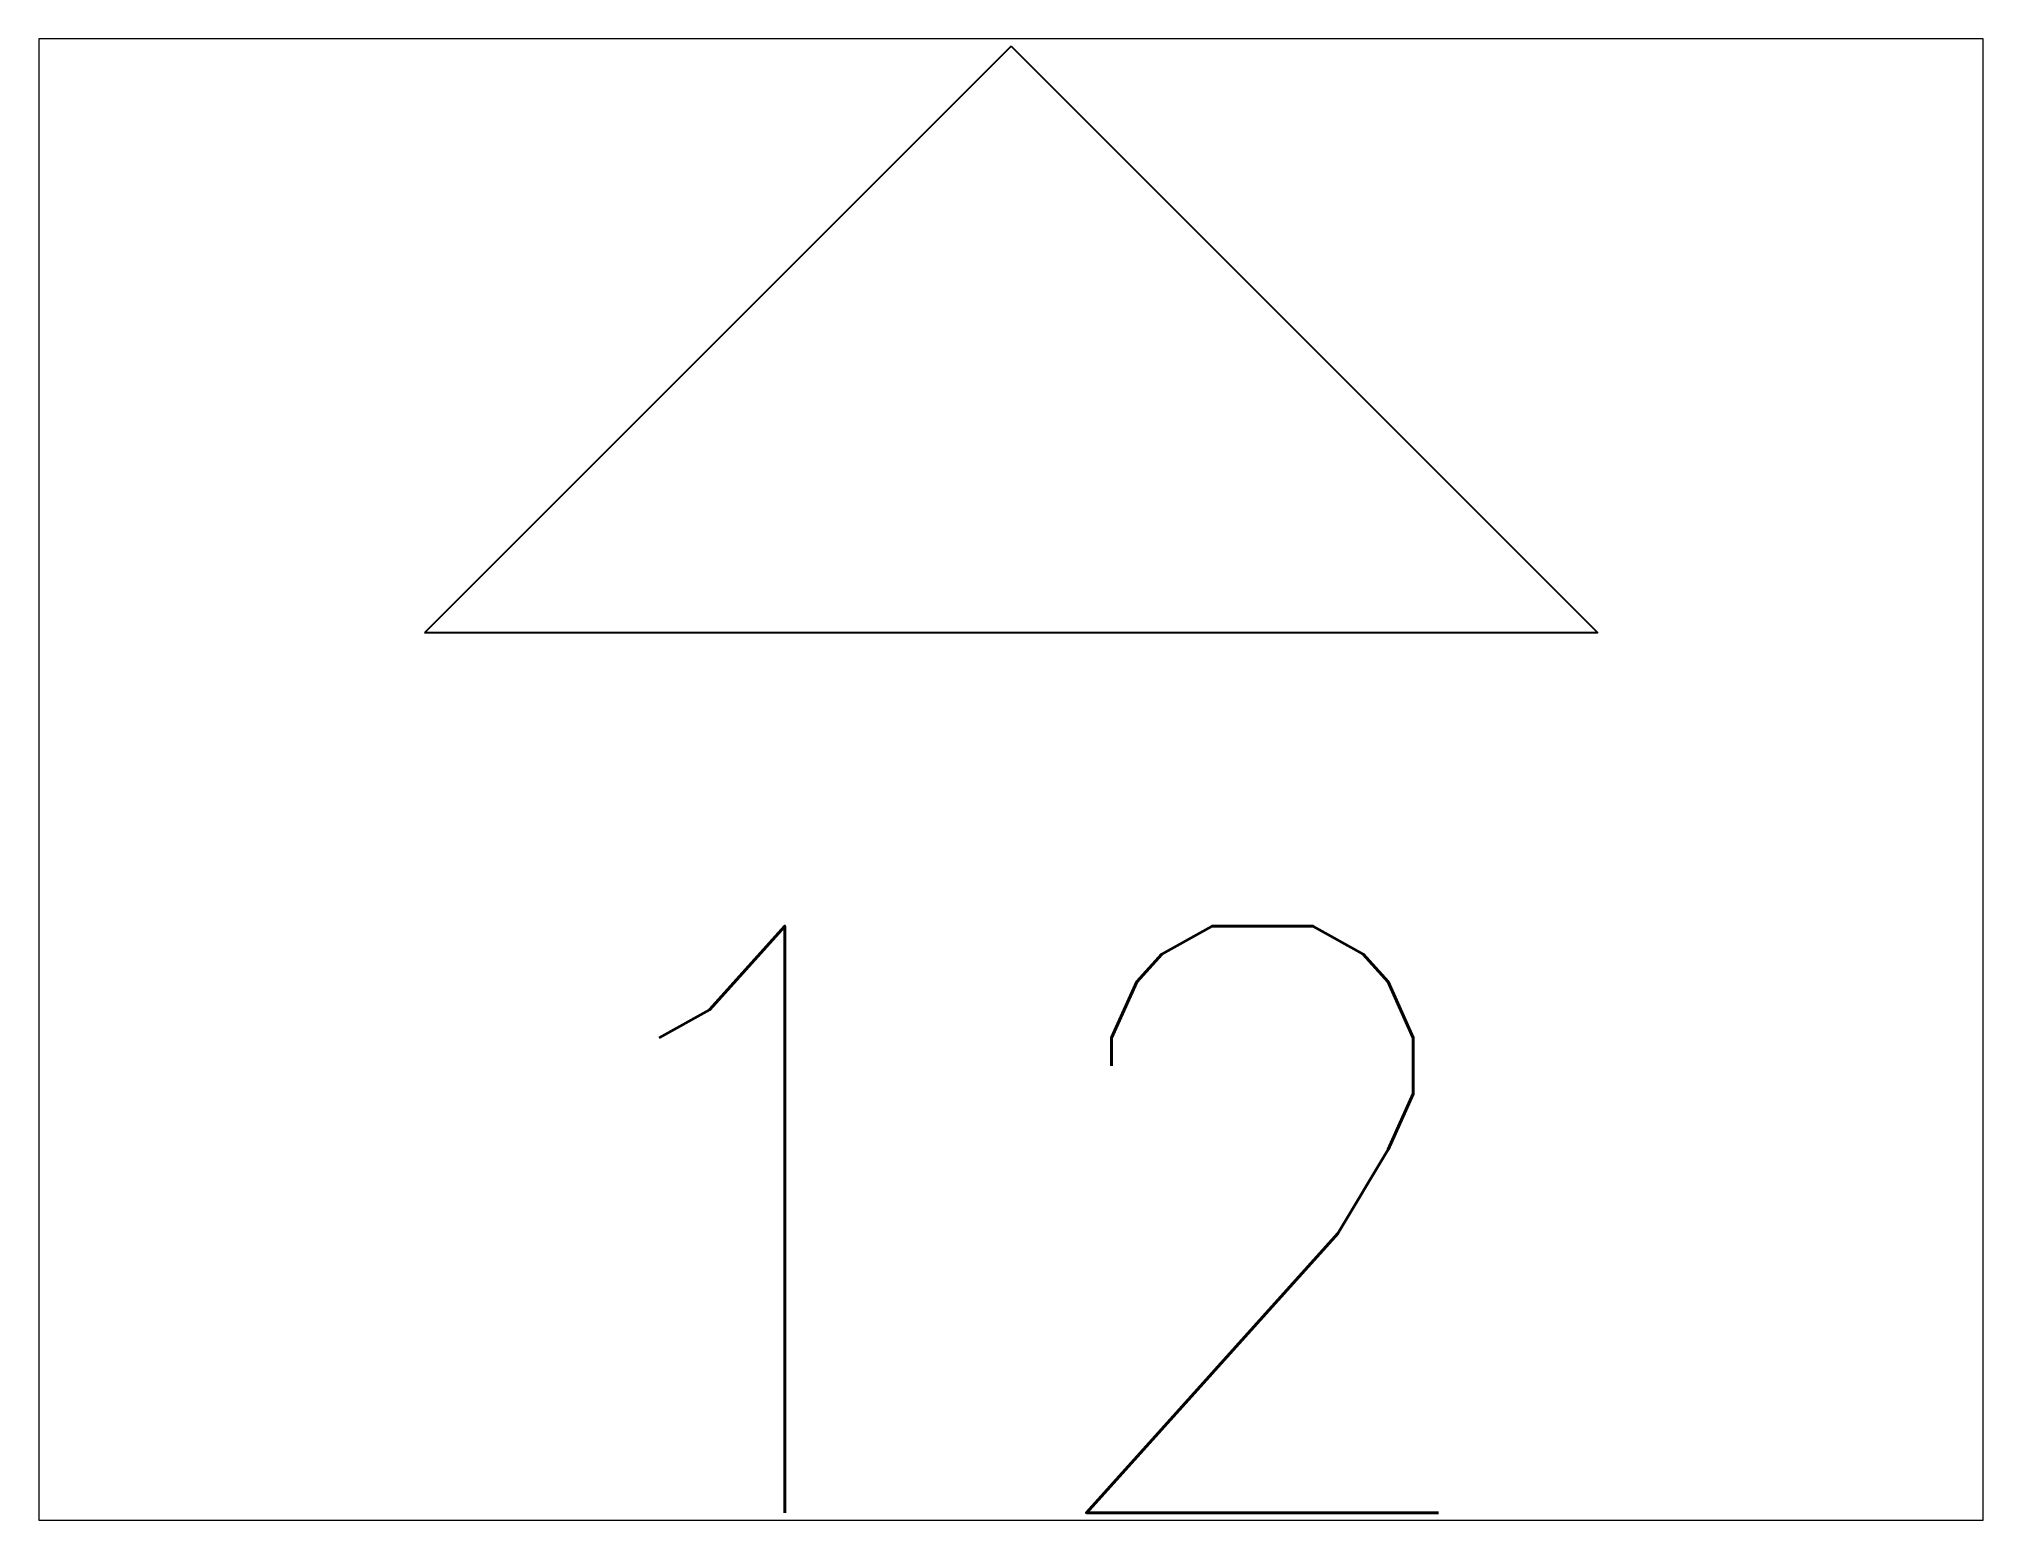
# Paper-space layout 'Layout1' of a CAD drawing. Header units: millimetres. Extents: x 1.05 to 9.45, y 0.8 to 7.2.
# The model-space entities are those that its viewports show. They can reach past a viewport. Long polylines and large blocks are cut down to what shows.
import ezdxf
from ezdxf.enums import TextEntityAlignment as Align

# ---------------------------------------------------------------- set-up
doc = ezdxf.new("R2010")
doc.units = ezdxf.units.MM
doc.header["$MEASUREMENT"] = 0
doc.styles.add('ROMANS', font='romans.shx')

# ---------------------------------------------------------------- blocks, each defined once
blk = doc.blocks.new('_V_HOJD')
for q in [(-3, 3), (3, 3)]:
    blk.add_line((0, 0), q)
blk = doc.blocks.new('ELEV_ARROW_B2')
blk.add_line((1, -1), (-1, -1))
at = {"xscale": -0.3333333333333334, "yscale": 0.3333333333333334, "zscale": 0.3333333333333334, "rotation": 180}
blk.add_blockref('_V_HOJD', (0, 0), dxfattribs=at)
at = {"style": 'ROMANS'}
blk.add_attdef('NUMBER', text='', height=1, dxfattribs=at).set_placement((0, -2.5), align=Align.CENTER)

msp = doc.modelspace()

# ---------------------------------------------------------------- block references
msp.add_blockref('ELEV_ARROW_B2', (0, 0)).add_auto_attribs({'NUMBER': '12'})

psp = doc.layouts.get("Layout1")

# ---------------------------------------------------------------- viewports
at = {"layer": '0'}
psp.add_viewport(center=(5.25, 4), size=(8.4, 6.4), view_center_point=(-0.0001, -1.2501), view_height=2.52517, dxfattribs=at)

doc.saveas('drawing.dxf')
